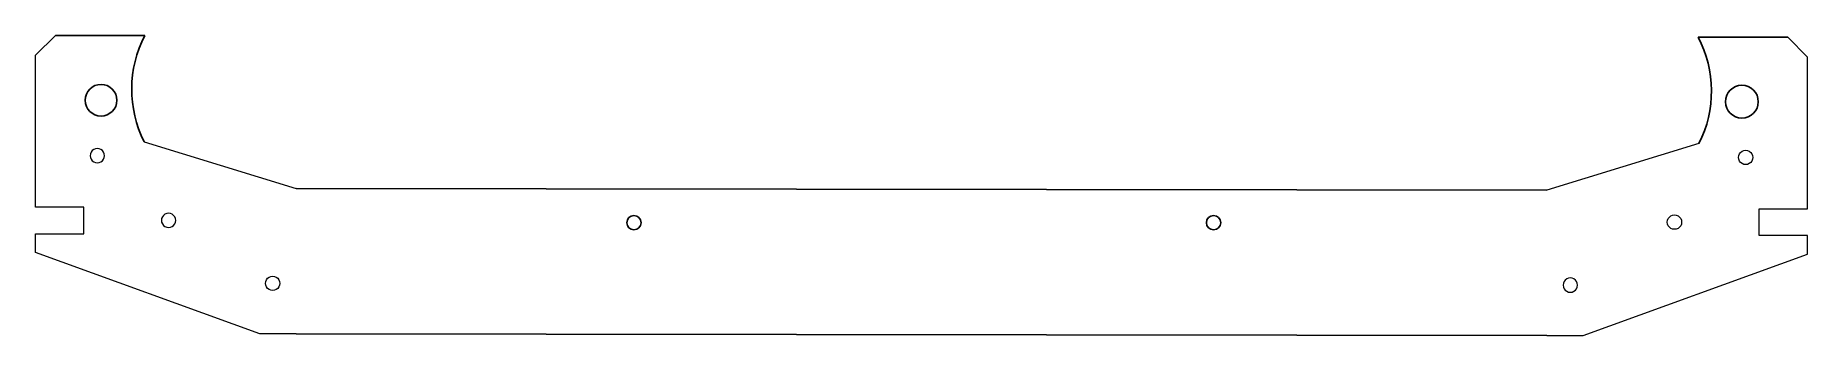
# Model space of a CAD drawing. Header units: millimetres. Extents: x -24 to 422, y -7 to 69.
import ezdxf

# ---------------------------------------------------------------- set-up
doc = ezdxf.new("R2010")
doc.units = ezdxf.units.MM
doc.layers.add('Layer 1', color=7, linetype='Continuous')

msp = doc.modelspace()

# ---------------------------------------------------------------- linework, layer by layer
for p, q in [((-18.95, 68.87), (3.57, 68.87)), ((417.39, 68.43), (394.87, 68.43))]:
    msp.add_line(p, q)
for centre, radius in [((-7.42, 52.53), 3.99), ((405.86, 52.15), 4.13), ((126.78, 21.64), 1.8), ((272.78, 21.64), 1.8)]:
    msp.add_circle(centre, radius)
for centre, radius, start, end in [((30.08, 55.28), 29.79, 152.8617, 206.3926), ((368.89, 54.84), 29.31, 333.136, 27.6037)]:
    msp.add_arc(centre, radius, start, end)
at = {"layer": 'Layer 1'}
for p, q in [((41.71, 30.29), (356.73, 29.84)), ((356.72, -6.84), (41.71, -6.39))]:
    msp.add_line(p, q, dxfattribs=at)
at = {"layer": 'Layer 1', "lineweight": 9}
for points in [[(-23.96, 63.86), (-23.96, 63.86), (-18.95, 68.87), (-18.95, 68.87)], [(422.4, 63.42), (422.4, 63.42), (417.39, 68.43), (417.39, 68.43)], [(-23.96, 25.57), (-23.96, 25.57), (-23.96, 63.86), (-23.96, 63.86)], [(422.4, 25.13), (422.4, 25.13), (422.4, 63.42), (422.4, 63.42)], [(-8.84, 40.28), (-8.84, 40.28), (-9.27, 40.1), (-9.27, 40.1)], [(-8.37, 40.35), (-8.37, 40.35), (-8.84, 40.28), (-8.84, 40.28)], [(-7.9, 40.28), (-7.9, 40.28), (-8.37, 40.35), (-8.37, 40.35)], [(-7.47, 40.1), (-7.47, 40.1), (-7.9, 40.28), (-7.9, 40.28)], [(3.39, 42.04), (3.39, 42.04), (41.71, 30.29), (41.71, 30.29)], [(395.04, 41.6), (395.04, 41.6), (356.73, 29.84), (356.73, 29.84)], [(-10.11, 39.01), (-10.11, 39.01), (-10.17, 38.54), (-10.17, 38.54)], [(-10.17, 38.54), (-10.17, 38.54), (-10.11, 38.07), (-10.11, 38.07)], [(-9.93, 39.44), (-9.93, 39.44), (-10.11, 39.01), (-10.11, 39.01)], [(-10.11, 38.07), (-10.11, 38.07), (-9.93, 37.64), (-9.93, 37.64)], [(-9.64, 39.82), (-9.64, 39.82), (-9.93, 39.44), (-9.93, 39.44)], [(-9.93, 37.64), (-9.93, 37.64), (-9.64, 37.27), (-9.64, 37.27)], [(-9.27, 40.1), (-9.27, 40.1), (-9.64, 39.82), (-9.64, 39.82)], [(-9.64, 37.27), (-9.64, 37.27), (-9.27, 36.98), (-9.27, 36.98)], [(-9.27, 36.98), (-9.27, 36.98), (-8.84, 36.8), (-8.84, 36.8)], [(-8.84, 36.8), (-8.84, 36.8), (-8.37, 36.74), (-8.37, 36.74)], [(-8.37, 36.74), (-8.37, 36.74), (-7.9, 36.8), (-7.9, 36.8)], [(-7.9, 36.8), (-7.9, 36.8), (-7.47, 36.98), (-7.47, 36.98)], [(-7.09, 39.82), (-7.09, 39.82), (-7.47, 40.1), (-7.47, 40.1)], [(-7.47, 36.98), (-7.47, 36.98), (-7.09, 37.27), (-7.09, 37.27)], [(-6.81, 39.44), (-6.81, 39.44), (-7.09, 39.82), (-7.09, 39.82)], [(-7.09, 37.27), (-7.09, 37.27), (-6.81, 37.64), (-6.81, 37.64)], [(-6.63, 39.01), (-6.63, 39.01), (-6.81, 39.44), (-6.81, 39.44)], [(-6.81, 37.64), (-6.81, 37.64), (-6.63, 38.07), (-6.63, 38.07)], [(-6.56, 38.54), (-6.56, 38.54), (-6.63, 39.01), (-6.63, 39.01)], [(-6.63, 38.07), (-6.63, 38.07), (-6.56, 38.54), (-6.56, 38.54)], [(405, 38.1), (405, 38.1), (405.06, 38.56), (405.06, 38.56)], [(405.06, 37.63), (405.06, 37.63), (405, 38.1), (405, 38.1)], [(405.06, 38.56), (405.06, 38.56), (405.24, 39), (405.24, 39)], [(405.24, 37.19), (405.24, 37.19), (405.06, 37.63), (405.06, 37.63)], [(405.24, 39), (405.24, 39), (405.52, 39.37), (405.52, 39.37)], [(405.52, 36.82), (405.52, 36.82), (405.24, 37.19), (405.24, 37.19)], [(405.52, 39.37), (405.52, 39.37), (405.9, 39.66), (405.9, 39.66)], [(405.9, 36.53), (405.9, 36.53), (405.52, 36.82), (405.52, 36.82)], [(405.9, 39.66), (405.9, 39.66), (406.33, 39.84), (406.33, 39.84)], [(406.33, 36.35), (406.33, 36.35), (405.9, 36.53), (405.9, 36.53)], [(406.33, 39.84), (406.33, 39.84), (406.8, 39.9), (406.8, 39.9)], [(406.8, 36.29), (406.8, 36.29), (406.33, 36.35), (406.33, 36.35)], [(406.8, 39.9), (406.8, 39.9), (407.27, 39.84), (407.27, 39.84)], [(407.27, 36.35), (407.27, 36.35), (406.8, 36.29), (406.8, 36.29)], [(407.27, 39.84), (407.27, 39.84), (407.7, 39.66), (407.7, 39.66)], [(407.7, 36.53), (407.7, 36.53), (407.27, 36.35), (407.27, 36.35)], [(407.7, 39.66), (407.7, 39.66), (408.08, 39.37), (408.08, 39.37)], [(408.08, 36.82), (408.08, 36.82), (407.7, 36.53), (407.7, 36.53)], [(408.08, 39.37), (408.08, 39.37), (408.36, 39), (408.36, 39)], [(408.36, 37.19), (408.36, 37.19), (408.08, 36.82), (408.08, 36.82)], [(408.36, 39), (408.36, 39), (408.54, 38.56), (408.54, 38.56)], [(408.54, 37.63), (408.54, 37.63), (408.36, 37.19), (408.36, 37.19)], [(408.54, 38.56), (408.54, 38.56), (408.6, 38.1), (408.6, 38.1)], [(408.6, 38.1), (408.6, 38.1), (408.54, 37.63), (408.54, 37.63)], [(-11.74, 25.57), (-11.74, 25.57), (-23.96, 25.57), (-23.96, 25.57)], [(-11.74, 18.86), (-11.74, 18.86), (-11.74, 25.57), (-11.74, 25.57)], [(7.82, 22.68), (7.82, 22.68), (7.75, 22.22), (7.75, 22.22)], [(8, 23.12), (8, 23.12), (7.82, 22.68), (7.82, 22.68)], [(8.28, 23.49), (8.28, 23.49), (8, 23.12), (8, 23.12)], [(8.66, 23.78), (8.66, 23.78), (8.28, 23.49), (8.28, 23.49)], [(9.09, 23.96), (9.09, 23.96), (8.66, 23.78), (8.66, 23.78)], [(9.56, 24.02), (9.56, 24.02), (9.09, 23.96), (9.09, 23.96)], [(10.03, 23.96), (10.03, 23.96), (9.56, 24.02), (9.56, 24.02)], [(10.46, 23.78), (10.46, 23.78), (10.03, 23.96), (10.03, 23.96)], [(10.83, 23.49), (10.83, 23.49), (10.46, 23.78), (10.46, 23.78)], [(11.12, 23.12), (11.12, 23.12), (10.83, 23.49), (10.83, 23.49)], [(11.3, 22.68), (11.3, 22.68), (11.12, 23.12), (11.12, 23.12)], [(11.36, 22.22), (11.36, 22.22), (11.3, 22.68), (11.3, 22.68)], [(387.13, 22.24), (387.13, 22.24), (387.31, 22.67), (387.31, 22.67)], [(387.31, 22.67), (387.31, 22.67), (387.6, 23.05), (387.6, 23.05)], [(387.6, 23.05), (387.6, 23.05), (387.97, 23.33), (387.97, 23.33)], [(387.97, 23.33), (387.97, 23.33), (388.41, 23.51), (388.41, 23.51)], [(388.41, 23.51), (388.41, 23.51), (388.87, 23.58), (388.87, 23.58)], [(388.87, 23.58), (388.87, 23.58), (389.34, 23.51), (389.34, 23.51)], [(389.34, 23.51), (389.34, 23.51), (389.78, 23.33), (389.78, 23.33)], [(389.78, 23.33), (389.78, 23.33), (390.15, 23.05), (390.15, 23.05)], [(390.15, 23.05), (390.15, 23.05), (390.44, 22.67), (390.44, 22.67)], [(390.44, 22.67), (390.44, 22.67), (390.62, 22.24), (390.62, 22.24)], [(410.17, 25.13), (410.17, 25.13), (422.4, 25.13), (422.4, 25.13)], [(410.17, 18.41), (410.17, 18.41), (410.17, 25.13), (410.17, 25.13)], [(-23.96, 18.86), (-23.96, 18.86), (-11.74, 18.86), (-11.74, 18.86)], [(-23.96, 14.15), (-23.96, 14.15), (-23.96, 18.86), (-23.96, 18.86)], [(7.75, 22.22), (7.75, 22.22), (7.82, 21.75), (7.82, 21.75)], [(7.82, 21.75), (7.82, 21.75), (8, 21.32), (8, 21.32)], [(8, 21.32), (8, 21.32), (8.28, 20.94), (8.28, 20.94)], [(8.28, 20.94), (8.28, 20.94), (8.66, 20.65), (8.66, 20.65)], [(8.66, 20.65), (8.66, 20.65), (9.09, 20.47), (9.09, 20.47)], [(9.09, 20.47), (9.09, 20.47), (9.56, 20.41), (9.56, 20.41)], [(9.56, 20.41), (9.56, 20.41), (10.03, 20.47), (10.03, 20.47)], [(10.03, 20.47), (10.03, 20.47), (10.46, 20.65), (10.46, 20.65)], [(10.46, 20.65), (10.46, 20.65), (10.83, 20.94), (10.83, 20.94)], [(10.83, 20.94), (10.83, 20.94), (11.12, 21.32), (11.12, 21.32)], [(11.12, 21.32), (11.12, 21.32), (11.3, 21.75), (11.3, 21.75)], [(11.3, 21.75), (11.3, 21.75), (11.36, 22.22), (11.36, 22.22)], [(387.07, 21.77), (387.07, 21.77), (387.13, 22.24), (387.13, 22.24)], [(387.13, 21.3), (387.13, 21.3), (387.07, 21.77), (387.07, 21.77)], [(387.31, 20.87), (387.31, 20.87), (387.13, 21.3), (387.13, 21.3)], [(387.6, 20.5), (387.6, 20.5), (387.31, 20.87), (387.31, 20.87)], [(387.97, 20.21), (387.97, 20.21), (387.6, 20.5), (387.6, 20.5)], [(388.41, 20.03), (388.41, 20.03), (387.97, 20.21), (387.97, 20.21)], [(388.87, 19.97), (388.87, 19.97), (388.41, 20.03), (388.41, 20.03)], [(389.34, 20.03), (389.34, 20.03), (388.87, 19.97), (388.87, 19.97)], [(389.78, 20.21), (389.78, 20.21), (389.34, 20.03), (389.34, 20.03)], [(390.15, 20.5), (390.15, 20.5), (389.78, 20.21), (389.78, 20.21)], [(390.44, 20.87), (390.44, 20.87), (390.15, 20.5), (390.15, 20.5)], [(390.62, 21.3), (390.62, 21.3), (390.44, 20.87), (390.44, 20.87)], [(390.62, 22.24), (390.62, 22.24), (390.68, 21.77), (390.68, 21.77)], [(390.68, 21.77), (390.68, 21.77), (390.62, 21.3), (390.62, 21.3)], [(422.4, 18.41), (422.4, 18.41), (410.17, 18.41), (410.17, 18.41)], [(422.4, 13.7), (422.4, 13.7), (422.4, 18.41), (422.4, 18.41)], [(32.59, -6.39), (32.59, -6.39), (-23.96, 14.15), (-23.96, 14.15)], [(365.84, -6.84), (365.84, -6.84), (422.4, 13.7), (422.4, 13.7)], [(34, 6.34), (34, 6.34), (34.06, 6.8), (34.06, 6.8)], [(34.06, 5.87), (34.06, 5.87), (34, 6.34), (34, 6.34)], [(34.06, 6.8), (34.06, 6.8), (34.24, 7.24), (34.24, 7.24)], [(34.24, 5.44), (34.24, 5.44), (34.06, 5.87), (34.06, 5.87)], [(34.24, 7.24), (34.24, 7.24), (34.52, 7.61), (34.52, 7.61)], [(34.52, 5.06), (34.52, 5.06), (34.24, 5.44), (34.24, 5.44)], [(34.52, 7.61), (34.52, 7.61), (34.9, 7.9), (34.9, 7.9)], [(34.9, 4.77), (34.9, 4.77), (34.52, 5.06), (34.52, 5.06)], [(34.9, 7.9), (34.9, 7.9), (35.33, 8.08), (35.33, 8.08)], [(35.33, 4.59), (35.33, 4.59), (34.9, 4.77), (34.9, 4.77)], [(35.33, 8.08), (35.33, 8.08), (35.8, 8.14), (35.8, 8.14)], [(35.8, 4.53), (35.8, 4.53), (35.33, 4.59), (35.33, 4.59)], [(35.8, 8.14), (35.8, 8.14), (36.27, 8.08), (36.27, 8.08)], [(36.27, 4.59), (36.27, 4.59), (35.8, 4.53), (35.8, 4.53)], [(36.27, 8.08), (36.27, 8.08), (36.7, 7.9), (36.7, 7.9)], [(36.7, 4.77), (36.7, 4.77), (36.27, 4.59), (36.27, 4.59)], [(36.7, 7.9), (36.7, 7.9), (37.08, 7.61), (37.08, 7.61)], [(37.08, 5.06), (37.08, 5.06), (36.7, 4.77), (36.7, 4.77)], [(37.08, 7.61), (37.08, 7.61), (37.36, 7.24), (37.36, 7.24)], [(37.36, 5.44), (37.36, 5.44), (37.08, 5.06), (37.08, 5.06)], [(37.36, 7.24), (37.36, 7.24), (37.54, 6.8), (37.54, 6.8)], [(37.54, 5.87), (37.54, 5.87), (37.36, 5.44), (37.36, 5.44)], [(37.54, 6.8), (37.54, 6.8), (37.6, 6.34), (37.6, 6.34)], [(37.6, 6.34), (37.6, 6.34), (37.54, 5.87), (37.54, 5.87)], [(360.89, 6.36), (360.89, 6.36), (360.83, 5.89), (360.83, 5.89)], [(360.83, 5.89), (360.83, 5.89), (360.89, 5.42), (360.89, 5.42)], [(361.07, 6.79), (361.07, 6.79), (360.89, 6.36), (360.89, 6.36)], [(360.89, 5.42), (360.89, 5.42), (361.07, 4.99), (361.07, 4.99)], [(361.36, 7.17), (361.36, 7.17), (361.07, 6.79), (361.07, 6.79)], [(361.07, 4.99), (361.07, 4.99), (361.36, 4.62), (361.36, 4.62)], [(361.73, 7.45), (361.73, 7.45), (361.36, 7.17), (361.36, 7.17)], [(361.36, 4.62), (361.36, 4.62), (361.73, 4.33), (361.73, 4.33)], [(362.17, 7.63), (362.17, 7.63), (361.73, 7.45), (361.73, 7.45)], [(362.63, 7.7), (362.63, 7.7), (362.17, 7.63), (362.17, 7.63)], [(363.1, 7.63), (363.1, 7.63), (362.63, 7.7), (362.63, 7.7)], [(363.53, 7.45), (363.53, 7.45), (363.1, 7.63), (363.1, 7.63)], [(363.91, 7.17), (363.91, 7.17), (363.53, 7.45), (363.53, 7.45)], [(363.53, 4.33), (363.53, 4.33), (363.91, 4.62), (363.91, 4.62)], [(364.19, 6.79), (364.19, 6.79), (363.91, 7.17), (363.91, 7.17)], [(363.91, 4.62), (363.91, 4.62), (364.19, 4.99), (364.19, 4.99)], [(364.37, 6.36), (364.37, 6.36), (364.19, 6.79), (364.19, 6.79)], [(364.19, 4.99), (364.19, 4.99), (364.37, 5.42), (364.37, 5.42)], [(364.44, 5.89), (364.44, 5.89), (364.37, 6.36), (364.37, 6.36)], [(364.37, 5.42), (364.37, 5.42), (364.44, 5.89), (364.44, 5.89)], [(361.73, 4.33), (361.73, 4.33), (362.17, 4.15), (362.17, 4.15)], [(362.17, 4.15), (362.17, 4.15), (362.63, 4.09), (362.63, 4.09)], [(362.63, 4.09), (362.63, 4.09), (363.1, 4.15), (363.1, 4.15)], [(363.1, 4.15), (363.1, 4.15), (363.53, 4.33), (363.53, 4.33)], [(41.71, -6.39), (41.71, -6.39), (32.59, -6.39), (32.59, -6.39)], [(356.72, -6.84), (356.72, -6.84), (365.84, -6.84), (365.84, -6.84)]]:
    msp.add_open_spline(points, degree=3, dxfattribs=at)

doc.saveas('drawing.dxf')
